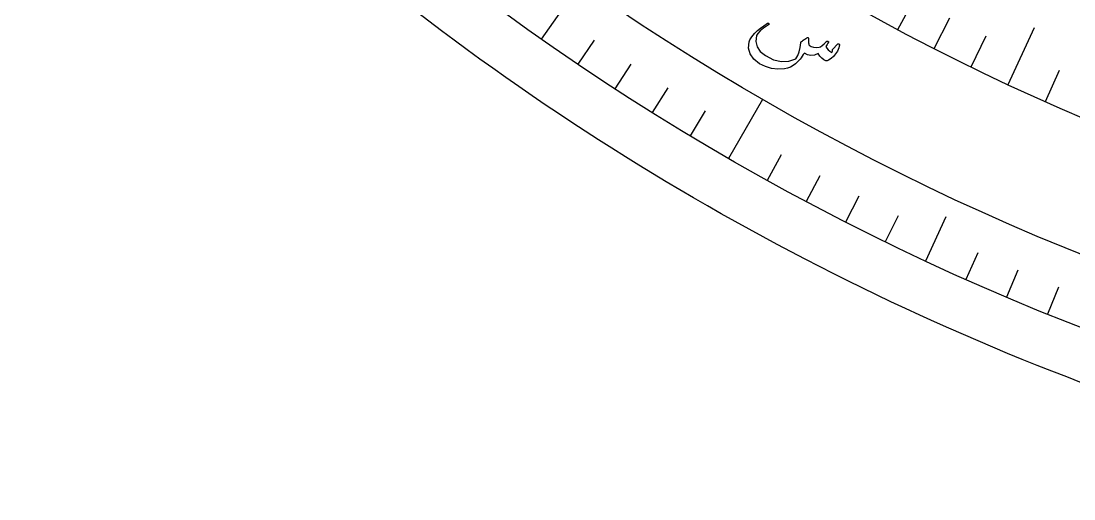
# Model space of a CAD drawing. Header units: millimetres. Extents: x -59 to 59, y -59 to 76.
# Drawn here: x -44.99 to -21.07, y -57.82 to -46.95 of the extents above; entities that cross this region are included whole.
import ezdxf

# ---------------------------------------------------------------- set-up
doc = ezdxf.new("R2010")
doc.units = ezdxf.units.MM
for name, color, linetype in [('CUT_OUTER', 1, 'Continuous'), ('ENGRAVE', 7, 'Continuous'), ('ENGRAVE_FINE', 8, 'Continuous'), ('TEXT', 5, 'Continuous')]:
    doc.layers.add(name, color=color, linetype=linetype)

msp = doc.modelspace()

# ---------------------------------------------------------------- linework, layer by layer
at = {"layer": 'CUT_OUTER'}
msp.add_lwpolyline([(-20.8956, -55.1758), (-21.2338, -55.0466), (-21.5712, -54.9153), (-21.9077, -54.7819), (-22.2434, -54.6464), (-22.5783, -54.5089), (-22.9124, -54.3693), (-23.2455, -54.2277), (-23.5778, -54.0841), (-23.9092, -53.9384), (-24.2397, -53.7907), (-24.5693, -53.6409), (-24.898, -53.4891), (-25.2258, -53.3354), (-25.5525, -53.1796), (-25.8784, -53.0218), (-26.2032, -52.862), (-26.5271, -52.7002), (-26.8499, -52.5365), (-27.1718, -52.3707), (-27.4926, -52.203), (-27.8124, -52.0334), (-28.1312, -51.8617), (-28.4488, -51.6881), (-28.7655, -51.5126), (-29.081, -51.3351), (-29.3954, -51.1557), (-29.7088, -50.9744), (-30.021, -50.7911), (-30.3321, -50.606), (-30.642, -50.4189), (-30.9508, -50.23), (-31.2584, -50.0391), (-31.5649, -49.8464), (-31.8701, -49.6517), (-32.1742, -49.4553), (-32.477, -49.2569), (-32.7786, -49.0567), (-33.079, -48.8547), (-33.3782, -48.6508), (-33.6761, -48.445), (-33.9727, -48.2375), (-34.268, -48.0281), (-34.5621, -47.817), (-34.8548, -47.604), (-35.1463, -47.3892), (-35.4364, -47.1727), (-35.7252, -46.9544), (-36.0126, -46.7343)], dxfattribs=at)
at = {"layer": 'ENGRAVE'}
for points in [[(-33.1642, -47.3634), (-32.5297, -46.4572)], [(-22.5657, -48.3923), (-21.9623, -47.0983)], [(-28.91, -50.0736), (-28.1356, -48.7323)], [(-24.4358, -52.4027), (-23.9683, -51.4001)]]:
    msp.add_lwpolyline(points, dxfattribs=at)
for radius in [57.82, 57.82, 56.2713, 53.395, 53.395, 51.1235]:
    msp.add_circle((0, 0), radius, dxfattribs=at)
at = {"layer": 'ENGRAVE_FINE'}
for points in [[(-25.0674, -47.145), (-24.7018, -46.4573)], [(-24.2408, -47.5753), (-23.8873, -46.8814)], [(-23.4068, -47.9911), (-23.0654, -47.2911)], [(-32.3325, -47.935), (-31.9614, -47.3847)], [(-31.491, -48.4919), (-31.1295, -47.9353)], [(-21.7177, -48.7788), (-21.4009, -48.0673)], [(-30.6399, -49.0341), (-30.2882, -48.4712)], [(-29.7795, -49.5614), (-29.4376, -48.9925)], [(-28.0317, -50.5705), (-27.7099, -49.99)], [(-27.1448, -51.052), (-26.8332, -50.466)], [(-26.2497, -51.518), (-25.9484, -50.9266)], [(-25.3466, -51.9683), (-25.0557, -51.3717)], [(-23.5175, -52.8212), (-23.2475, -52.2148)], [(-22.5921, -53.2236), (-22.3327, -52.6126)], [(-21.6598, -53.6098), (-21.4111, -52.9944)]]:
    msp.add_lwpolyline(points, dxfattribs=at)
at = {"layer": 'TEXT'}
msp.add_lwpolyline([(-26.4416, -47.4789), (-26.4338, -47.4725), (-26.4264, -47.469), (-26.4194, -47.4684), (-26.4127, -47.4706), (-26.4055, -47.4758), (-26.4004, -47.4823), (-26.3976, -47.4899), (-26.3969, -47.4988), (-26.3994, -47.528), (-26.4079, -47.561), (-26.4225, -47.598), (-26.4432, -47.6389), (-26.4836, -47.7021), (-26.5304, -47.7576), (-26.5835, -47.8052), (-26.643, -47.8449), (-26.6602, -47.8529), (-26.6767, -47.8573), (-26.6924, -47.8581), (-26.7074, -47.8554), (-26.7546, -47.8328), (-26.7991, -47.7974), (-26.8409, -47.749), (-26.88, -47.6877), (-26.9634, -47.7255), (-27.0433, -47.7368), (-27.1196, -47.7216), (-27.1922, -47.6798), (-27.2168, -47.7175), (-27.2417, -47.7531), (-27.2667, -47.7866), (-27.292, -47.818), (-27.3175, -47.8475), (-27.3436, -47.8753), (-27.3701, -47.9015), (-27.397, -47.9261), (-27.4508, -47.9675), (-27.5101, -48.0002), (-27.5751, -48.024), (-27.6456, -48.0391), (-27.7958, -48.0478), (-27.9402, -48.0312), (-28.0785, -47.9894), (-28.2107, -47.9223), (-28.3429, -47.8184), (-28.4262, -47.7011), (-28.4609, -47.5707), (-28.4468, -47.4274), (-28.4299, -47.3829), (-28.4025, -47.3347), (-28.3648, -47.2827), (-28.3167, -47.2271), (-28.2585, -47.1694), (-28.1916, -47.1131), (-28.1161, -47.0583), (-28.0319, -47.005), (-28.0259, -47.002), (-28.0201, -47.0008), (-28.0144, -47.0014), (-28.0088, -47.0038), (-28.004, -47.0073), (-28.0003, -47.0114), (-27.9979, -47.0159), (-27.9967, -47.0209), (-27.9975, -47.0269), (-27.9997, -47.0322), (-28.0035, -47.0369), (-28.0087, -47.0411), (-28.1184, -47.1136), (-28.2, -47.1783), (-28.2535, -47.2353), (-28.2786, -47.2846), (-28.2946, -47.4171), (-28.2664, -47.537), (-28.194, -47.6442), (-28.0775, -47.7385), (-27.892, -47.832), (-27.7142, -47.8752), (-27.5445, -47.8682), (-27.3832, -47.8112), (-27.3411, -47.7368), (-27.3084, -47.6514), (-27.285, -47.5551), (-27.271, -47.448), (-27.2705, -47.4366), (-27.2684, -47.4274), (-27.2648, -47.4202), (-27.2596, -47.4152), (-27.2378, -47.4003), (-27.2172, -47.3864), (-27.1978, -47.3735), (-27.1796, -47.3616), (-27.1628, -47.3509), (-27.1474, -47.3417), (-27.1335, -47.3339), (-27.121, -47.3276), (-27.1147, -47.3255), (-27.1097, -47.3261), (-27.1059, -47.3294), (-27.1033, -47.3353), (-27.1025, -47.3392), (-27.1015, -47.3449), (-27.1004, -47.3526), (-27.0992, -47.3622), (-27.098, -47.3736), (-27.0972, -47.3867), (-27.0967, -47.4014), (-27.0966, -47.4177), (-27.0955, -47.4496), (-27.0931, -47.4737), (-27.0892, -47.4901), (-27.0839, -47.4986), (-27.0381, -47.53), (-26.9853, -47.5492), (-26.9255, -47.556), (-26.8588, -47.5504), (-26.829, -47.5384), (-26.7916, -47.5124), (-26.7466, -47.4723), (-26.694, -47.4181), (-26.689, -47.413), (-26.6831, -47.4096), (-26.6764, -47.4079), (-26.6688, -47.4079), (-26.6622, -47.4088), (-26.6566, -47.4111), (-26.652, -47.4146), (-26.6485, -47.4193), (-26.648, -47.4349), (-26.6576, -47.4582), (-26.6773, -47.4893), (-26.7072, -47.5281), (-26.6827, -47.5721), (-26.6512, -47.6096), (-26.6127, -47.6406), (-26.5672, -47.6651), (-26.5602, -47.6512), (-26.5557, -47.6392), (-26.5539, -47.629), (-26.5547, -47.6208), (-26.5562, -47.6127), (-26.5558, -47.6055), (-26.5537, -47.5994), (-26.5496, -47.5944)], close=True, dxfattribs=at)

doc.saveas('drawing.dxf')
